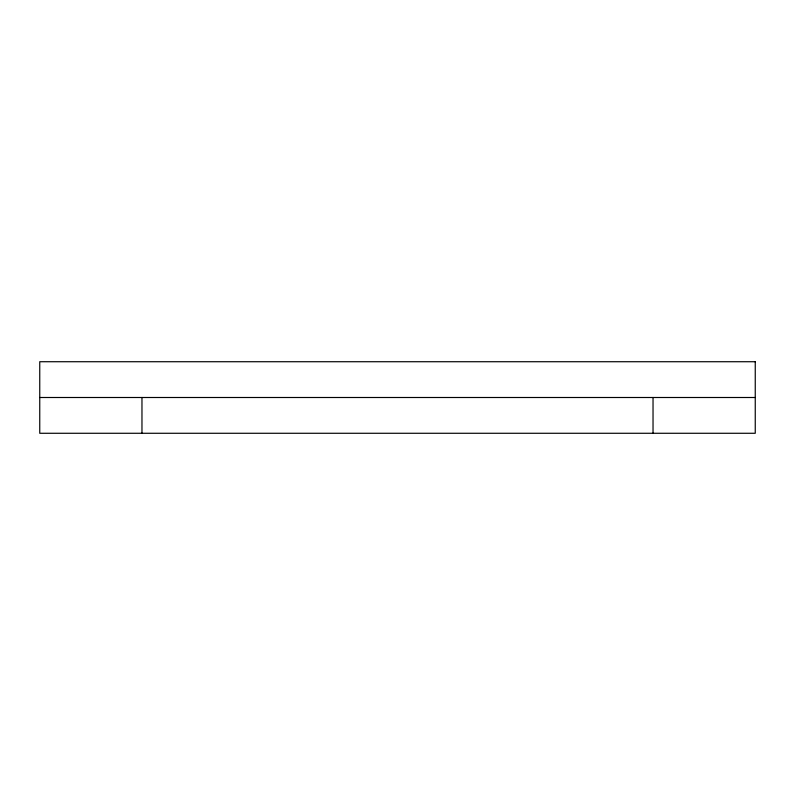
<?xml version="1.0" encoding="UTF-8"?>
<svg xmlns="http://www.w3.org/2000/svg" width="795" height="795" viewBox="0 0 795 795"><rect width="100%" height="100%" fill="white"/><g stroke="black" fill="none" stroke-linecap="round" stroke-linejoin="round"><path stroke-width="1.19" d="M39.75 397.5L755.25 397.5M653.033 397.5L653.033 433.275M141.967 397.5L141.967 433.275M755.25 361.725L39.75 361.725L39.75 433.275L755.25 433.275L755.25 361.725"/></g></svg>
